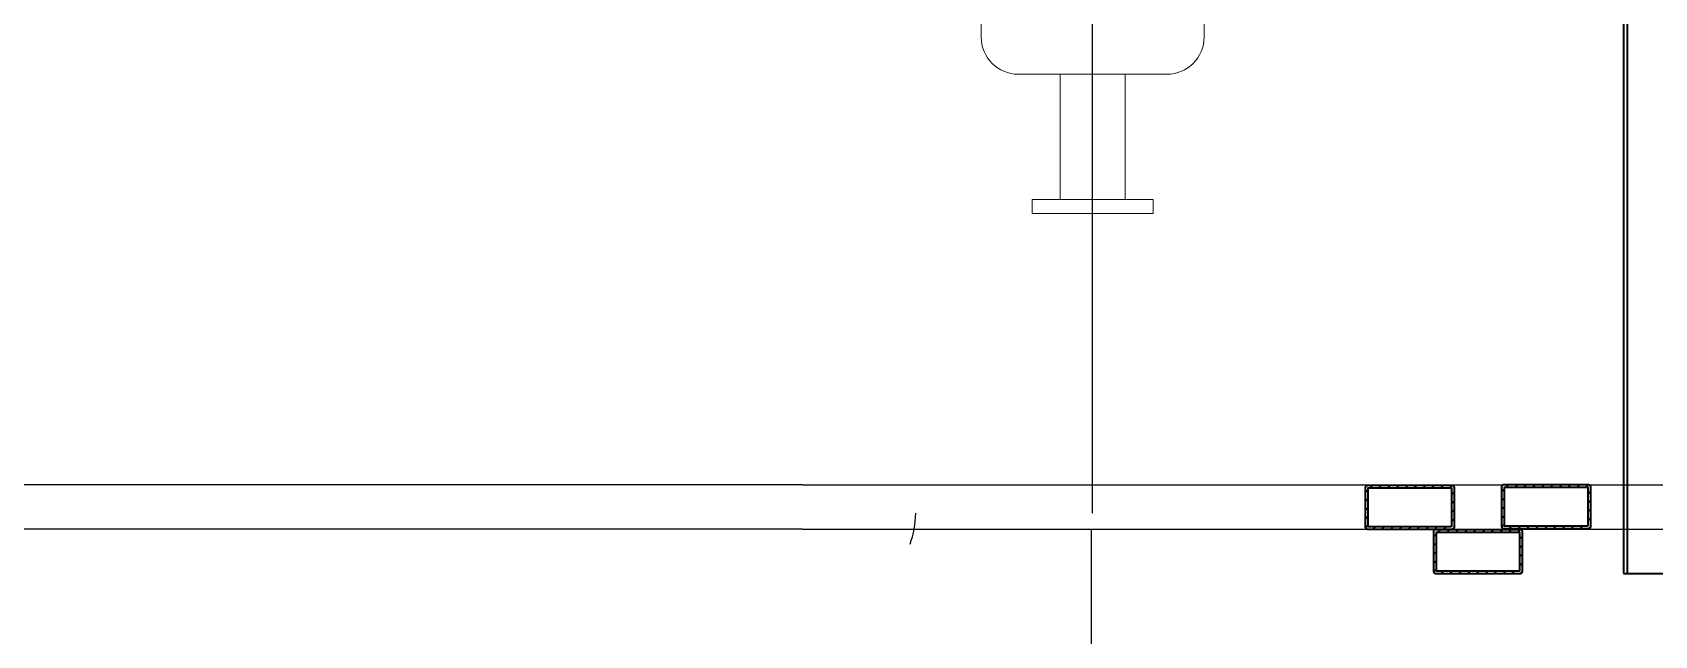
# Model space of a CAD drawing. Header units: millimetres. Extents: x -93009755325 to 1190721, y -74648 to 62868853516.
# Drawn here: x 250318 to 252151, y -27011 to -26330 of the extents above; entities that cross this region are included whole.
import ezdxf

# ---------------------------------------------------------------- set-up
doc = ezdxf.new("R2010")
doc.units = ezdxf.units.MM
doc.layers.add('WINDOW_TEXT', color=7, linetype='Continuous')
doc.layers.add('设备层', color=7, linetype='Continuous', lineweight=13)

# ---------------------------------------------------------------- blocks, each defined once
blk = doc.blocks.new('asfadfadf')
at = {"lineweight": 13}
for p, q in [((-285622.6, -31432.9), (-286923.8, -31432.9)), ((-285622.6, -31432.9), (-286923.8, -31432.9)), ((-285622.6, -31432.9), (-286923.8, -31432.9)), ((-285622.6, -31432.9), (-286923.8, -31432.9)), ((-285580.6, -31474.9), (-285580.6, -31642.8)), ((-285580.6, -31474.9), (-285580.6, -31642.8)), ((-285580.6, -31474.9), (-285580.6, -31642.8)), ((-285580.6, -31474.9), (-285580.6, -31642.8)), ((-285439, -31490.6), (-285439, -31627.1)), ((-285423.2, -31490.6), (-285439, -31490.6)), ((-285439, -31490.6), (-285439, -31627.1)), ((-285423.2, -31490.6), (-285439, -31490.6)), ((-285439, -31490.6), (-285439, -31627.1)), ((-285423.2, -31490.6), (-285439, -31490.6)), ((-285439, -31490.6), (-285439, -31627.1)), ((-285423.2, -31490.6), (-285439, -31490.6)), ((-285423.2, -31490.6), (-285423.2, -31627.1)), ((-285423.2, -31490.6), (-285423.2, -31627.1)), ((-285423.2, -31490.6), (-285423.2, -31627.1)), ((-285423.2, -31490.6), (-285423.2, -31627.1)), ((-285439, -31522.1), (-285580.6, -31522.1)), ((-285439, -31522.1), (-285580.6, -31522.1)), ((-285439, -31522.1), (-285580.6, -31522.1)), ((-285439, -31522.1), (-285580.6, -31522.1)), ((-285439, -31595.6), (-285580.6, -31595.6)), ((-285439, -31595.6), (-285580.6, -31595.6)), ((-285439, -31595.6), (-285580.6, -31595.6)), ((-285439, -31595.6), (-285580.6, -31595.6)), ((-285423.2, -31627.1), (-285439, -31627.1)), ((-285423.2, -31627.1), (-285439, -31627.1)), ((-285423.2, -31627.1), (-285439, -31627.1)), ((-285423.2, -31627.1), (-285439, -31627.1)), ((-285622.6, -31684.8), (-286923.8, -31684.8)), ((-285622.6, -31684.8), (-286923.8, -31684.8)), ((-285622.6, -31684.8), (-286923.8, -31684.8)), ((-285622.6, -31684.8), (-286923.8, -31684.8))]:
    blk.add_line(p, q, dxfattribs=at)
for centre, major_axis, start_param, end_param in [((-285622.6, -31474.9), (-42, 0.2), 3.145817, 4.716613), ((-285622.6, -31474.9), (-42, 0.2), 3.145817, 4.716613), ((-285622.6, -31474.9), (-42, 0.2), 3.145817, 4.716613), ((-285622.6, -31474.9), (-42, 0.2), 3.145817, 4.716613), ((-285622.6, -31642.8), (42, 0.3), 4.706195, 6.276991), ((-285622.6, -31642.8), (42, 0.3), 4.706195, 6.276991), ((-285622.6, -31642.8), (42, 0.3), 4.706195, 6.276991), ((-285622.6, -31642.8), (42, 0.3), 4.706195, 6.276991)]:
    blk.add_ellipse(centre, major_axis=major_axis, ratio=1, start_param=start_param, end_param=end_param, dxfattribs=at)
blk = doc.blocks.new('srhsrhdgwagassga')
at = {"color": 0, "lineweight": 35}
blk.add_line((1243592.3, 28637), (1243592.3, 28707.9), dxfattribs=at)
at = {"color": 5, "lineweight": 35}
for p, q in [((1221342.8, 28641), (1243592.3, 28641)), ((1221342.8, 28637), (1243592.3, 28637))]:
    blk.add_line(p, q, dxfattribs=at)
blk = doc.blocks.new('50fangguan')
at = {"color": 1, "lineweight": 35}
for p, q in [((904025.0695, -103546.4092), (904027.0695, -103544.4092)), ((904034.0695, -103547.4092), (904037.0695, -103544.4092)), ((904044.0695, -103547.4092), (904047.0695, -103544.4092)), ((904054.0695, -103547.4092), (904057.0695, -103544.4092)), ((904064.0695, -103547.4092), (904067.0695, -103544.4092)), ((904074.0695, -103547.4092), (904077.0695, -103544.4092)), ((904074.0695, -103547.4092), (904077.0695, -103544.4092)), ((904084.0695, -103547.4092), (904087.0695, -103544.4092)), ((904084.0695, -103547.4092), (904087.0695, -103544.4092)), ((904094.0695, -103547.4092), (904097.0695, -103544.4092)), ((904094.0695, -103547.4092), (904097.0695, -103544.4092)), ((904104.0695, -103547.4092), (904107.0695, -103544.4092)), ((904104.0695, -103547.4092), (904107.0695, -103544.4092)), ((904114.0695, -103547.4092), (904117.0695, -103544.4092)), ((904122.0695, -103549.4092), (904125.0695, -103546.4092)), ((904025.0695, -103556.4092), (904028.0695, -103553.4092)), ((904025.0695, -103566.4092), (904028.0695, -103563.4092)), ((904122.0695, -103559.4092), (904125.0695, -103556.4092)), ((904122.0695, -103569.4092), (904125.0695, -103566.4092)), ((904025.0695, -103576.4092), (904028.0695, -103573.4092)), ((904025.0695, -103586.4092), (904028.0695, -103583.4092)), ((904122.0695, -103579.4092), (904125.0695, -103576.4092)), ((904027.0695, -103594.4092), (904030.0695, -103591.4092)), ((904037.0695, -103594.4092), (904040.0695, -103591.4092)), ((904047.0695, -103594.4092), (904050.0695, -103591.4092)), ((904057.0695, -103594.4092), (904060.0695, -103591.4092)), ((904067.0695, -103594.4092), (904070.0695, -103591.4092)), ((904077.0695, -103594.4092), (904080.0695, -103591.4092)), ((904087.0695, -103594.4092), (904090.0695, -103591.4092)), ((904097.0695, -103594.4092), (904100.0695, -103591.4092)), ((904107.0695, -103594.4092), (904110.0695, -103591.4092)), ((904117.0695, -103594.4092), (904120.0695, -103591.4092)), ((904122.0695, -103589.4092), (904125.0695, -103586.4092))]:
    blk.add_line(p, q, dxfattribs=at)
blk.add_lwpolyline([(904027.0695, -103544.4092), (904123.0695, -103544.4092, -0.414213562), (904125.0695, -103546.4092), (904125.0695, -103592.4092, -0.414213562), (904123.0695, -103594.4092), (904027.0695, -103594.4092, -0.414213562), (904025.0695, -103592.4092), (904025.0695, -103546.4092, -0.414213562)], format="xyb", close=True, dxfattribs=at)
blk.add_lwpolyline([(904028.0695, -103547.4092), (904122.0695, -103547.4092), (904122.0695, -103591.4092), (904028.0695, -103591.4092)], close=True, dxfattribs=at)
blk.add_lwpolyline([(904028.0695, -103547.4092), (904122.0695, -103547.4092), (904122.0695, -103591.4092), (904028.0695, -103591.4092)], close=True, dxfattribs=at)
blk = doc.blocks.new('ddsgsdgsdgsgs')
at = {"color": 2, "lineweight": 35, "rotation": 180}
for p in [(2094594.3, -141749.1), (2094748.3, -141748.3), (2094671.3, -141799.1)]:
    blk.add_blockref('50fangguan', p, dxfattribs=at)

msp = doc.modelspace()

# ---------------------------------------------------------------- linework, layer by layer
at = {"color": 250, "lineweight": -3}
for p, q in [((251187.818, -26841.101), (248090.799, -26841.101)), ((251187.818, -26841.101), (259251.95, -26841.101)), ((251187.818, -26891.101), (248090.799, -26891.101)), ((251514.132, -26891.101), (251514.132, -27748.739))]:
    msp.add_line(p, q, dxfattribs=at)
msp.add_arc((251215.799, -26872.921), 100, 339.391328, 0, dxfattribs=at)
at = {"layer": 'WINDOW_TEXT', "color": 250, "lineweight": -3}
msp.add_line((251515.799, -26872.921), (251515.799, -4143.101), dxfattribs=at)
at = {"layer": '设备层', "color": 250, "lineweight": -3}
for q in [(259301.95, -26891.101), (256804.959, -26891.101), (257120.2, -26891.101)]:
    msp.add_line((251187.818, -26891.101), q, dxfattribs=at)

# ---------------------------------------------------------------- block references
at = {"color": 250, "lineweight": -3, "rotation": 270}
for name, p in [('asfadfadf', (283074.654, -311957.442)), ('srhsrhdgwagassga', (223478.75, 1216650.936))]:
    msp.add_blockref(name, p, dxfattribs=at)
at = {"color": 250, "lineweight": -3}
msp.add_blockref('ddsgsdgsdgsgs', (-938644.998, 11313.281), dxfattribs=at)

doc.saveas('drawing.dxf')
